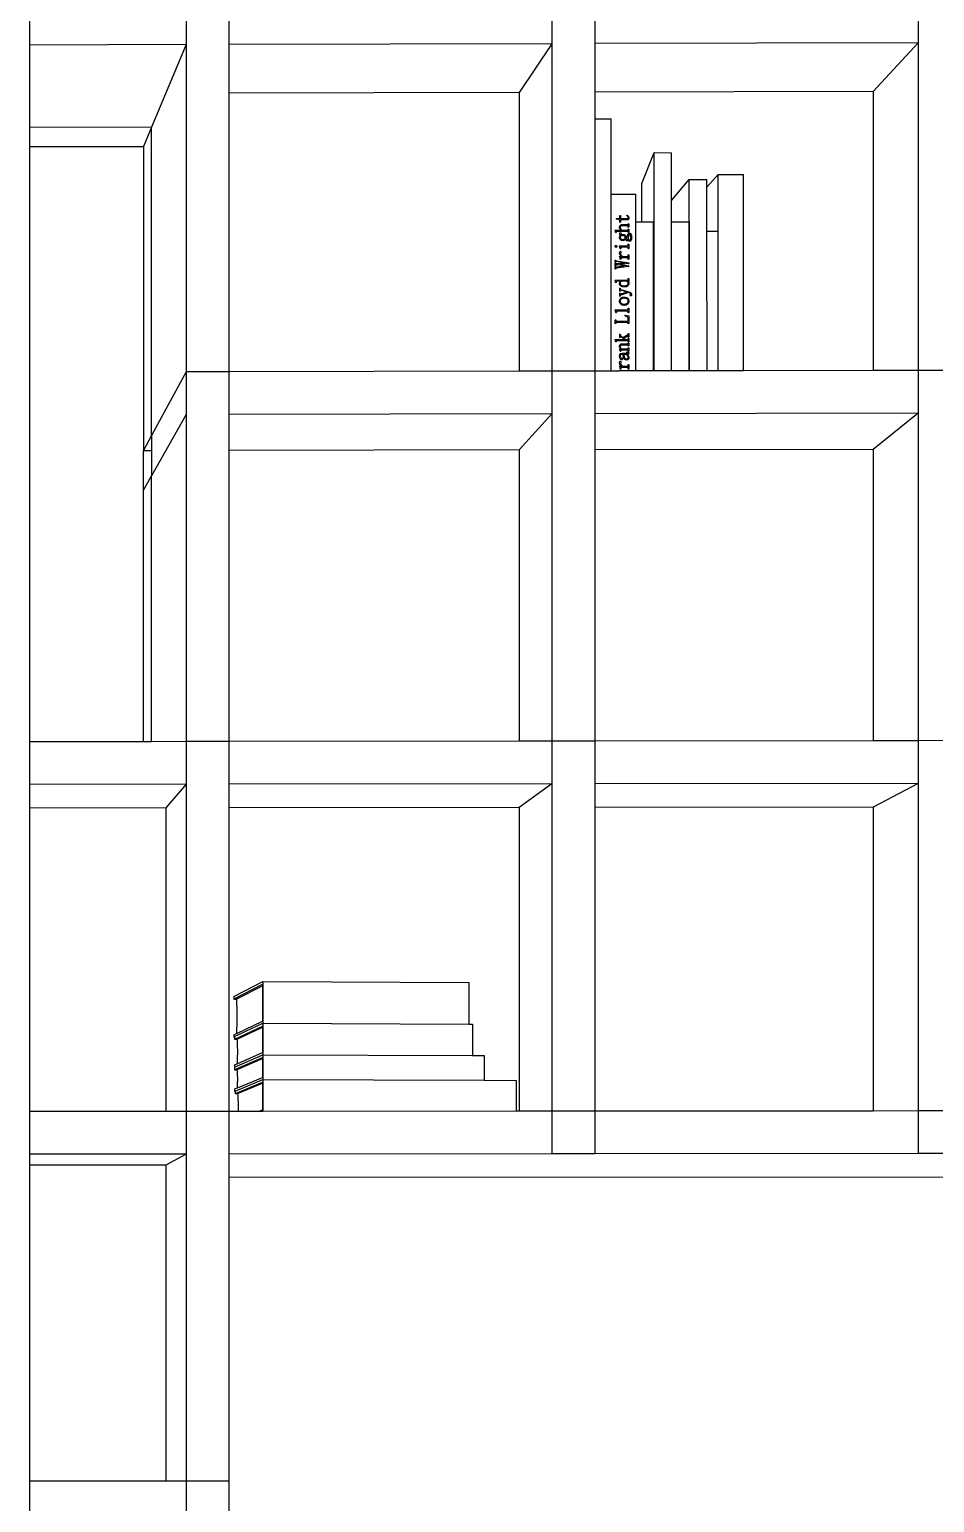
# Model space of a CAD drawing. Extents: x -7815 to 13236, y -6690 to 6575.
# Drawn here: x 1183 to 3314, y -38 to 3431 of the extents above; entities that cross this region are included whole.
import ezdxf

# ---------------------------------------------------------------- set-up
doc = ezdxf.new("R2010")
doc.units = 0
doc.layers.get('0').update_dxf_attribs({"linetype": 'CONTINUOUS'})

msp = doc.modelspace()

# ---------------------------------------------------------------- linework, layer by layer
for p, q in [((1183.1, 3494.4), (1183.1, 3394.1)), ((1552, 3495.3), (1552, 3395)), ((1652.4, 3495.6), (1652.4, 3395.3)), ((2413.3, 3497.6), (2413.3, 3397.2)), ((2513.9, 3497.8), (2513.9, 3397.4)), ((3275.8, 3499.8), (3275.8, 3399.3)), ((1552, 3395), (1183.1, 3394.1)), ((1183.1, 3394.1), (1183.1, 3200)), ((1552, 3395), (1470.6, 3200.7)), ((1552, 3395), (1552, 2624.5)), ((2413.3, 3397.2), (1652.4, 3395.3)), ((1652.4, 3395.3), (1652.4, 3280.9)), ((2413.3, 3397.2), (2336.3, 3282.5)), ((2413.3, 3397.2), (2413.3, 2626.2)), ((3275.8, 3399.3), (2513.9, 3397.4)), ((2513.9, 3397.4), (2513.9, 3283)), ((3275.8, 3399.3), (3169.6, 3284.5)), ((3275.8, 3399.3), (3275.8, 2627.8)), ((2336.3, 3282.5), (1652.4, 3280.9)), ((1652.4, 3280.9), (1652.4, 2624.7)), ((2336.3, 3282.5), (2336.3, 2626)), ((3169.6, 3284.5), (2513.9, 3283)), ((2513.9, 3283), (2513.9, 3220.6)), ((3169.6, 3284.5), (3169.6, 2627.6)), ((1470.6, 3200.7), (1183.1, 3200)), ((1183.1, 3200), (1183.1, 3154.9)), ((1470.6, 3200.7), (1451.7, 3155.5)), ((1470.6, 2474.3), (1470.6, 3200.7)), ((2513.9, 3220.6), (2552.3, 3220.1)), ((2513.9, 3220.6), (2513.9, 2626.3)), ((2552.3, 3042.8), (2552.3, 3220.1)), ((1183.1, 3154.9), (1451.7, 3155.5)), ((1183.1, 3154.9), (1183.1, 1753.1)), ((1451.7, 3155.5), (1451.7, 2439.4)), ((2624.6, 3068.2), (2653.6, 3141.2)), ((2653.6, 2626.6), (2653.6, 3141.2)), ((2653.6, 3141.2), (2694.5, 3140.6)), ((2694.5, 3027.7), (2694.5, 3140.6)), ((2778.3, 3059.1), (2804.3, 3089.2)), ((2804.3, 3089.2), (2864.2, 3089.3)), ((2804.4, 2626.9), (2804.3, 3089.2)), ((2864.3, 2627), (2864.2, 3089.3)), ((2624.6, 2977.4), (2624.6, 3068.2)), ((2694.5, 3027.7), (2736.3, 3077.1)), ((2736.3, 3077.1), (2778.3, 3077.2)), ((2736.4, 2626.8), (2736.3, 3077.1)), ((2778.3, 3059.1), (2778.3, 3077.2)), ((2778.3, 2955.9), (2778.3, 3059.1)), ((2552.3, 3042.8), (2610.4, 3042.9)), ((2552.3, 2626.4), (2552.3, 3042.8)), ((2610.4, 2977.4), (2610.4, 3042.9)), ((2694.5, 2977.6), (2694.5, 3027.7)), ((2564.8, 2984.8), (2565.3, 2985.4)), ((2564.8, 2983.3), (2565.3, 2983.8)), ((2565.3, 2983.8), (2565.3, 2985.4)), ((2565.3, 2985.4), (2573.4, 2985.4)), ((2569.1, 2983.5), (2565.3, 2983.8)), ((2570.5, 2983.1), (2569.1, 2983.5)), ((2573, 2992.2), (2573.4, 2992.8)), ((2573.4, 2985.4), (2573.4, 2992.8)), ((2573.4, 2992.8), (2574.7, 2992.8)), ((2574.7, 2992.8), (2574.7, 2985.4)), ((2574.7, 2985.4), (2589.6, 2985.4)), ((2589.4, 2992.1), (2589.9, 2992.7)), ((2589.6, 2985.4), (2590.9, 2985.6)), ((2589.9, 2992.7), (2590.4, 2993.5)), ((2589.9, 2993), (2590.4, 2993.5)), ((2591.1, 2991.4), (2589.9, 2992.7)), ((2590.4, 2993.5), (2592.4, 2991.9)), ((2590.9, 2985.6), (2591.8, 2986)), ((2591.9, 2990.2), (2591.1, 2991.4)), ((2591.8, 2986), (2592.4, 2986.7)), ((2593.1, 2983.5), (2591.8, 2982.7)), ((2592.4, 2988.9), (2591.9, 2990.2)), ((2592.4, 2991.9), (2593.6, 2990.1)), ((2592.6, 2987.6), (2592.4, 2988.9)), ((2592.4, 2986.7), (2592.6, 2987.6)), ((2592.9, 2983), (2593.3, 2983.6)), ((2593.3, 2983.6), (2593.1, 2983.5)), ((2594.2, 2985), (2593.3, 2983.6)), ((2593.6, 2990.1), (2594.2, 2988.6)), ((2594.2, 2988.6), (2594.4, 2986.8)), ((2594.4, 2986.8), (2594.2, 2985)), ((2561.5, 2957.7), (2561.9, 2958.2)), ((2561.9, 2958.2), (2575, 2958.3)), ((2562.8, 2955.8), (2561.9, 2958.2)), ((2562.6, 2952.5), (2563.1, 2953)), ((2563.1, 2953), (2562.8, 2955.8)), ((2564.5, 2953), (2563.1, 2953)), ((2564, 2952.5), (2564.5, 2953)), ((2564.6, 2954.6), (2564.5, 2954.2)), ((2564.5, 2954.2), (2564.5, 2953)), ((2564.7, 2955), (2564.6, 2954.6)), ((2565.4, 2955.3), (2564.7, 2955)), ((2591.6, 2955.3), (2565.4, 2955.3)), ((2571.5, 2982.5), (2570.5, 2983.1)), ((2572.3, 2981.6), (2571.5, 2982.5)), ((2572.9, 2980.4), (2572.3, 2981.6)), ((2572.3, 2965), (2572.7, 2967.4)), ((2572.6, 2963.2), (2572.3, 2965)), ((2572.3, 2949.3), (2572.8, 2951.1)), ((2572.3, 2950.6), (2572.8, 2951.1)), ((2572.8, 2947.6), (2572.3, 2949.3)), ((2573.2, 2961.5), (2572.6, 2963.2)), ((2572.7, 2967.4), (2573.7, 2969.4)), ((2572.8, 2951.1), (2573.4, 2951.8)), ((2573.3, 2978.8), (2572.9, 2980.4)), ((2573, 2976.3), (2573.4, 2976.8)), ((2574.4, 2959.8), (2573.2, 2961.5)), ((2573.4, 2976.8), (2573.3, 2978.8)), ((2573.3, 2968.9), (2573.7, 2969.4)), ((2574.7, 2976.8), (2573.4, 2976.8)), ((2573.4, 2951.8), (2574.2, 2952)), ((2573.7, 2969.4), (2574.5, 2970.1)), ((2574.2, 2965.9), (2574, 2964.3)), ((2574, 2964.3), (2574.3, 2962.6)), ((2574.6, 2966.6), (2574.2, 2965.9)), ((2574.2, 2952), (2574.9, 2951.9)), ((2574.3, 2976.3), (2574.7, 2976.8)), ((2574.3, 2962.6), (2575.2, 2960.9)), ((2575.9, 2958.3), (2574.4, 2959.8)), ((2574.5, 2970.1), (2575.4, 2970.6)), ((2574.8, 2967), (2574.6, 2966.6)), ((2575.2, 2949.1), (2574.6, 2948.4)), ((2589.6, 2982.4), (2574.7, 2982.3)), ((2574.7, 2982.3), (2574.7, 2981.8)), ((2574.7, 2981.8), (2574.7, 2976.8)), ((2576, 2967.8), (2574.8, 2967)), ((2574.8, 2948.6), (2575.2, 2949.1)), ((2574.9, 2951.9), (2575.5, 2951.5)), ((2575, 2958.3), (2575.9, 2958.3)), ((2575.2, 2960.9), (2576.5, 2959.5)), ((2576, 2950.4), (2575.2, 2949.1)), ((2575.4, 2970.6), (2577.7, 2971.1)), ((2575.5, 2951.5), (2575.9, 2951)), ((2575.9, 2951), (2576, 2950.4)), ((2577.7, 2968), (2576, 2967.8)), ((2576.5, 2959.5), (2578.3, 2958.3)), ((2577.7, 2971.1), (2591.6, 2971.1)), ((2591.6, 2968.1), (2577.7, 2968)), ((2578.3, 2958.3), (2591.6, 2958.3)), ((2591.8, 2982.7), (2589.6, 2982.4)), ((2591.6, 2971.1), (2592.1, 2971.2)), ((2592.1, 2967.9), (2591.6, 2968.1)), ((2591.6, 2958.3), (2592.1, 2958.5)), ((2592.1, 2955.2), (2591.6, 2955.3)), ((2591.7, 2967.4), (2592.1, 2967.9)), ((2591.7, 2954.7), (2592.1, 2955.2)), ((2591.8, 2947.8), (2592.8, 2949.4)), ((2592, 2954.3), (2592.5, 2954.8)), ((2592.1, 2971.2), (2592.5, 2971.6)), ((2592.5, 2967.4), (2592.1, 2967.9)), ((2592.1, 2958.5), (2592.5, 2958.9)), ((2592.1, 2958.5), (2592.5, 2958.9)), ((2592.1, 2958.5), (2592.1, 2958.5)), ((2592.5, 2954.8), (2592.1, 2955.2)), ((2592.3, 2972.6), (2592.8, 2973.1)), ((2592.3, 2965), (2592.8, 2965.5)), ((2592.3, 2960.2), (2592.8, 2960.7)), ((2592.3, 2952.6), (2592.8, 2953.1)), ((2592.3, 2948.9), (2592.8, 2949.4)), ((2592.5, 2971.6), (2592.8, 2973.1)), ((2592.8, 2965.5), (2592.5, 2967.4)), ((2592.5, 2958.9), (2592.8, 2960.7)), ((2592.8, 2953.1), (2592.5, 2954.8)), ((2592.8, 2973.1), (2594.1, 2973.1)), ((2594.1, 2965.6), (2592.8, 2965.5)), ((2592.8, 2960.7), (2594.1, 2960.7)), ((2594.1, 2953.1), (2592.8, 2953.1)), ((2592.8, 2949.4), (2594.2, 2950.5)), ((2593.7, 2965), (2594.1, 2965.6)), ((2593.7, 2952.6), (2594.1, 2953.1)), ((2594.1, 2973.1), (2594.1, 2965.6)), ((2594.1, 2960.7), (2594.1, 2953.1)), ((2594.2, 2950.5), (2596, 2950.9)), ((2596, 2950.9), (2597, 2950.8)), ((2597, 2950.8), (2598, 2950.5)), ((2598, 2950.5), (2598.7, 2949.9)), ((2598.7, 2949.9), (2599.3, 2949.1)), ((2599.3, 2949.1), (2599.9, 2947.6)), ((2610.4, 2977.4), (2610.5, 2977.4)), ((2610.6, 2626.5), (2610.4, 2977.4)), ((2610.6, 2626.5), (2610.5, 2977.4)), ((2610.5, 2977.4), (2624.6, 2977.4)), ((2624.6, 2977.4), (2652.4, 2977.5)), ((2652.5, 2626.6), (2652.4, 2977.5)), ((2694.5, 2977.6), (2736.3, 2977.7)), ((2694.5, 2626.7), (2694.5, 2977.6)), ((2736.3, 2977.7), (2736.4, 2626.8)), ((2778.3, 2955.9), (2804.3, 2956)), ((2778.4, 2626.9), (2778.3, 2955.9)), ((2804.4, 2626.9), (2804.3, 2956)), ((2561.9, 2919.9), (2562, 2920.8)), ((2562, 2919), (2561.9, 2919.9)), ((2562, 2920.8), (2562.4, 2921.5)), ((2562, 2921), (2562.4, 2921.5)), ((2562.5, 2918.3), (2562, 2919)), ((2562.4, 2921.5), (2563.1, 2921.9)), ((2563.2, 2917.8), (2562.5, 2918.3)), ((2563.1, 2921.9), (2564.1, 2922)), ((2564.1, 2917.7), (2563.2, 2917.8)), ((2564.1, 2922), (2564.9, 2921.9)), ((2564.9, 2917.8), (2564.1, 2917.7)), ((2564.9, 2921.9), (2565.6, 2921.4)), ((2565.6, 2918.3), (2564.9, 2917.8)), ((2565.2, 2917.8), (2565.6, 2918.3)), ((2565.6, 2921.4), (2566.1, 2920.7)), ((2566.1, 2919), (2565.6, 2918.3)), ((2566.1, 2920.7), (2566.3, 2919.9)), ((2566.3, 2919.9), (2566.1, 2919)), ((2571.9, 2920.9), (2572.3, 2921.4)), ((2572.3, 2940.9), (2572.5, 2942.3)), ((2572.5, 2939.3), (2572.3, 2940.9)), ((2572.3, 2921.4), (2590.2, 2921.4)), ((2573.3, 2918), (2572.3, 2921.4)), ((2572.5, 2942.3), (2572.8, 2943.6)), ((2572.9, 2937.8), (2572.5, 2939.3)), ((2574.3, 2945.9), (2572.8, 2947.6)), ((2572.8, 2943.6), (2573.5, 2944.8)), ((2573.6, 2936.5), (2572.9, 2937.8)), ((2573.7, 2915), (2573.3, 2918)), ((2573.3, 2914.5), (2573.7, 2915)), ((2573.5, 2944.8), (2574.3, 2945.9)), ((2574.5, 2935.4), (2573.6, 2936.5)), ((2575.1, 2915), (2573.7, 2915)), ((2573.9, 2945.4), (2574.3, 2945.9)), ((2574.2, 2942.8), (2573.9, 2940.9)), ((2573.9, 2940.9), (2574, 2939.8)), ((2574, 2939.8), (2574.4, 2938.8)), ((2575.4, 2944.2), (2574.2, 2942.8)), ((2574.6, 2948.4), (2574.4, 2947.8)), ((2574.4, 2947.8), (2575.1, 2946.7)), ((2574.4, 2938.8), (2575, 2938)), ((2575.6, 2934.5), (2574.5, 2935.4)), ((2574.7, 2914.5), (2575.1, 2915)), ((2575, 2938), (2575.9, 2937.4)), ((2575.1, 2946.7), (2577.4, 2947.9)), ((2575.2, 2917.2), (2575.1, 2915)), ((2575.9, 2918.1), (2575.2, 2917.2)), ((2577.4, 2945), (2575.4, 2944.2)), ((2576.9, 2933.9), (2575.6, 2934.5)), ((2575.9, 2937.4), (2577.8, 2936.6)), ((2576.9, 2918.4), (2575.9, 2918.1)), ((2578.3, 2933.5), (2576.9, 2933.9)), ((2590.2, 2918.4), (2576.9, 2918.4)), ((2577.4, 2947.9), (2580.1, 2948.3)), ((2580.1, 2945.3), (2577.4, 2945)), ((2577.8, 2936.6), (2580.1, 2936.4)), ((2579.9, 2933.4), (2578.3, 2933.5)), ((2582.7, 2933.8), (2579.9, 2933.4)), ((2580.1, 2948.3), (2581.7, 2948.2)), ((2582.6, 2945), (2580.1, 2945.3)), ((2580.1, 2936.4), (2582.4, 2936.8)), ((2581.7, 2948.2), (2583.1, 2947.8)), ((2582.4, 2936.8), (2584.5, 2937.8)), ((2584.4, 2944.2), (2582.6, 2945)), ((2583.8, 2934.4), (2582.7, 2933.8)), ((2583.1, 2947.8), (2584.3, 2947.2)), ((2584.8, 2935.2), (2583.8, 2934.4)), ((2584.3, 2947.2), (2585.3, 2946.3)), ((2585.5, 2942.9), (2584.4, 2944.2)), ((2584.4, 2934.7), (2584.8, 2935.2)), ((2584.5, 2937.8), (2585.5, 2939.1)), ((2584.5, 2937.8), (2584.5, 2937.8)), ((2586.3, 2937.2), (2584.8, 2935.2)), ((2585.3, 2946.3), (2586.1, 2945.2)), ((2585.9, 2941), (2585.5, 2942.9)), ((2585.5, 2939.1), (2585.9, 2941)), ((2586.1, 2945.2), (2586.7, 2944)), ((2587, 2935.1), (2586.3, 2937.2)), ((2586.7, 2944), (2587.2, 2941)), ((2587.2, 2941), (2586.9, 2938.7)), ((2586.9, 2938.7), (2587.8, 2936.8)), ((2587.8, 2933.8), (2587, 2935.1)), ((2587.8, 2936.8), (2588.5, 2936.2)), ((2588.5, 2933.4), (2587.8, 2933.8)), ((2588.5, 2936.2), (2588.9, 2936.5)), ((2589.4, 2933.2), (2588.5, 2933.4)), ((2588.9, 2936.5), (2589.2, 2937.4)), ((2589.2, 2937.4), (2591.1, 2945.3)), ((2590.2, 2933.4), (2589.4, 2933.2)), ((2590.4, 2933.7), (2590.2, 2933.4)), ((2590.2, 2921.4), (2591.6, 2921.7)), ((2591.5, 2918.1), (2590.2, 2918.4)), ((2590.4, 2933.6), (2590.8, 2934.1)), ((2590.8, 2934.1), (2590.4, 2933.7)), ((2591.9, 2936.9), (2590.8, 2934.1)), ((2591.1, 2945.3), (2591.8, 2947.8)), ((2591.1, 2917.6), (2591.5, 2918.1)), ((2592.4, 2917.3), (2591.5, 2918.1)), ((2591.6, 2921.7), (2592.4, 2922.6)), ((2592.4, 2934.9), (2591.9, 2936.9)), ((2592, 2916.8), (2592.4, 2917.3)), ((2592.3, 2924.8), (2592.8, 2925.3)), ((2592.3, 2914.2), (2592.8, 2914.7)), ((2593.4, 2944), (2592.4, 2939.2)), ((2592.4, 2939.2), (2593.5, 2936.3)), ((2593, 2933.8), (2592.4, 2934.9)), ((2592.4, 2922.6), (2592.8, 2925.3)), ((2592.8, 2914.7), (2592.4, 2917.3)), ((2592.8, 2925.3), (2594.1, 2925.3)), ((2594.1, 2914.7), (2592.8, 2914.7)), ((2594.4, 2932.3), (2593, 2933.8)), ((2594.3, 2946.7), (2593.4, 2944)), ((2593.5, 2936.3), (2594.6, 2935.2)), ((2593.7, 2914.2), (2594.1, 2914.7)), ((2594.1, 2925.3), (2594.1, 2914.7)), ((2595.2, 2947.6), (2594.3, 2946.7)), ((2596.1, 2931.9), (2594.4, 2932.3)), ((2594.6, 2935.2), (2596.1, 2934.9)), ((2594.8, 2947.1), (2595.2, 2947.6)), ((2596.3, 2947.9), (2595.2, 2947.6)), ((2595.9, 2947.4), (2596.3, 2947.9)), ((2596.1, 2934.9), (2597.5, 2935.3)), ((2597.2, 2932), (2596.1, 2931.9)), ((2597.5, 2947.5), (2596.3, 2947.9)), ((2597.1, 2947), (2597.5, 2947.5)), ((2598.1, 2932.5), (2597.2, 2932)), ((2598.4, 2946.2), (2597.5, 2947.5)), ((2597.5, 2935.3), (2598.4, 2936.5)), ((2598.9, 2933.2), (2598.1, 2932.5)), ((2599, 2944.2), (2598.4, 2946.2)), ((2598.4, 2936.5), (2599, 2938.5)), ((2598.5, 2932.7), (2598.9, 2933.2)), ((2599.5, 2934.2), (2598.9, 2933.2)), ((2599.2, 2941.3), (2599, 2944.2)), ((2599, 2938.5), (2599.2, 2941.3)), ((2600.4, 2937), (2599.5, 2934.2)), ((2599.9, 2947.6), (2600.3, 2945.8)), ((2600.3, 2945.8), (2600.7, 2941)), ((2600.7, 2941), (2600.4, 2937)), ((2561.8, 2886.9), (2562.2, 2887.4)), ((2561.8, 2882.2), (2562.2, 2882.6)), ((2561.8, 2880.2), (2562.2, 2880.6)), ((2562.2, 2882.6), (2562.2, 2887.4)), ((2562.2, 2887.4), (2563.6, 2887.4)), ((2563.6, 2882.6), (2562.2, 2882.6)), ((2562.2, 2874.7), (2562.2, 2880.6)), ((2562.2, 2880.6), (2563.6, 2880.6)), ((2563.2, 2882.2), (2563.6, 2882.6)), ((2563.6, 2887.4), (2563.9, 2886.2)), ((2563.8, 2883.8), (2563.6, 2882.6)), ((2563.6, 2880.6), (2563.8, 2879.5)), ((2564.6, 2884.2), (2563.8, 2883.8)), ((2563.8, 2879.5), (2564.5, 2879.1)), ((2563.9, 2886.2), (2564.7, 2885.7)), ((2564.2, 2883.7), (2564.6, 2884.2)), ((2583.8, 2881.5), (2564.6, 2884.2)), ((2564.7, 2885.7), (2594.1, 2881.2)), ((2565.4, 2879.3), (2581.8, 2881.3)), ((2571.9, 2895.8), (2572.3, 2896.3)), ((2572.3, 2904), (2572.5, 2905.9)), ((2572.8, 2901.4), (2572.3, 2904)), ((2572.3, 2896.3), (2577.7, 2896.3)), ((2573.6, 2893.1), (2572.3, 2896.3)), ((2572.5, 2905.9), (2572.8, 2907.2)), ((2572.8, 2907.2), (2573.5, 2908)), ((2574.2, 2899), (2572.8, 2901.4)), ((2594.1, 2879.9), (2572.9, 2877.3)), ((2573.1, 2907.5), (2573.5, 2908)), ((2573.5, 2908), (2574.4, 2908.3)), ((2574, 2889.6), (2573.6, 2893.1)), ((2573.6, 2889.1), (2574, 2889.6)), ((2575.4, 2889.6), (2574, 2889.6)), ((2575.7, 2897.6), (2574.2, 2899)), ((2574.4, 2908.3), (2575.2, 2908.1)), ((2575, 2903.2), (2574.9, 2902)), ((2574.9, 2902), (2575, 2901)), ((2575.5, 2904.5), (2575, 2903.2)), ((2575, 2901), (2575.5, 2900.1)), ((2575, 2889.1), (2575.4, 2889.6)), ((2575.2, 2908.1), (2575.7, 2907.8)), ((2575.5, 2892.1), (2575.4, 2891.3)), ((2575.4, 2891.3), (2575.4, 2889.6)), ((2576, 2906.2), (2575.5, 2904.5)), ((2575.5, 2900.1), (2577.3, 2898.2)), ((2575.9, 2892.8), (2575.5, 2892.1)), ((2575.7, 2907.8), (2576, 2906.2)), ((2577.7, 2896.3), (2575.7, 2897.6)), ((2576.5, 2893.2), (2575.9, 2892.8)), ((2577.4, 2893.3), (2576.5, 2893.2)), ((2577.3, 2898.2), (2578.9, 2897.1)), ((2591.3, 2893.3), (2577.4, 2893.3)), ((2578.9, 2897.1), (2580.9, 2896.3)), ((2580.9, 2896.3), (2591.3, 2896.3)), ((2581.8, 2881.3), (2583.8, 2881.5)), ((2591.3, 2896.3), (2591.9, 2896.4)), ((2591.9, 2893.2), (2591.3, 2893.3)), ((2591.9, 2896.4), (2592.4, 2896.8)), ((2592.4, 2892.8), (2591.9, 2893.2)), ((2592, 2892.3), (2592.4, 2892.8)), ((2592.3, 2899.7), (2592.8, 2900.2)), ((2592.4, 2896.8), (2592.8, 2898)), ((2592.8, 2891.3), (2592.4, 2892.8)), ((2592.4, 2889.1), (2592.8, 2889.6)), ((2592.8, 2898), (2592.8, 2900.2)), ((2592.8, 2900.2), (2594.1, 2900.2)), ((2592.8, 2889.6), (2592.8, 2891.3)), ((2594.1, 2889.6), (2592.8, 2889.6)), ((2593.7, 2889.1), (2594.1, 2889.6)), ((2593.7, 2879.4), (2594.1, 2879.9)), ((2594.1, 2900.2), (2594.1, 2889.6)), ((2594.1, 2881.2), (2594.1, 2879.9)), ((2561.8, 2874.3), (2562.2, 2874.7)), ((2561.8, 2872.3), (2562.2, 2872.7)), ((2561.8, 2866.4), (2562.2, 2866.8)), ((2563.6, 2874.7), (2562.2, 2874.7)), ((2562.2, 2872.7), (2563.6, 2872.7)), ((2562.2, 2866.8), (2562.2, 2872.7)), ((2563.6, 2866.8), (2562.2, 2866.8)), ((2563.2, 2874.3), (2563.6, 2874.7)), ((2563.2, 2866.4), (2563.6, 2866.8)), ((2563.8, 2875.8), (2563.6, 2874.7)), ((2563.6, 2872.7), (2563.7, 2871.7)), ((2563.8, 2867.8), (2563.6, 2866.8)), ((2563.7, 2871.7), (2564.3, 2871.4)), ((2564.5, 2876.2), (2563.8, 2875.8)), ((2564.5, 2868.3), (2563.8, 2867.8)), ((2564.3, 2871.4), (2564.9, 2871.4)), ((2564.5, 2879.1), (2565.4, 2879.3)), ((2569, 2876.8), (2564.5, 2876.2)), ((2594.1, 2872.8), (2564.5, 2868.3)), ((2564.9, 2871.4), (2582.2, 2874)), ((2583.8, 2874.3), (2569, 2876.8)), ((2572.9, 2877.3), (2574.4, 2877.1)), ((2574.4, 2877.1), (2594.1, 2874.1)), ((2582.2, 2874), (2583.8, 2874.3)), ((2593.7, 2872.3), (2594.1, 2872.8)), ((2594.1, 2874.1), (2594.1, 2872.8)), ((2561.5, 2840.3), (2561.9, 2840.7)), ((2561.9, 2840.7), (2590.1, 2840.8)), ((2562.9, 2837.5), (2561.9, 2840.7)), ((2563.2, 2834.5), (2562.9, 2837.5)), ((2562.9, 2834.1), (2563.2, 2834.5)), ((2564.6, 2834.5), (2563.2, 2834.5)), ((2564.2, 2834.1), (2564.6, 2834.5)), ((2564.7, 2836.8), (2564.6, 2836.2)), ((2564.6, 2836.2), (2564.6, 2834.5)), ((2565, 2837.3), (2564.7, 2836.8)), ((2566.3, 2837.7), (2565, 2837.3)), ((2574.7, 2837.7), (2566.3, 2837.7)), ((2572.3, 2832.3), (2572.5, 2833.9)), ((2572.5, 2830.8), (2572.3, 2832.3)), ((2572.3, 2821.1), (2572.7, 2821.5)), ((2572.3, 2813.9), (2572.7, 2814.3)), ((2572.3, 2809.7), (2572.7, 2810.1)), ((2572.5, 2833.9), (2572.9, 2835.4)), ((2573.1, 2829.4), (2572.5, 2830.8)), ((2572.7, 2814.3), (2572.7, 2821.5)), ((2572.7, 2821.5), (2574, 2821.5)), ((2574, 2814.3), (2572.7, 2814.3)), ((2572.7, 2810.1), (2574, 2810.1)), ((2572.7, 2802.5), (2572.7, 2810.1)), ((2572.9, 2835.4), (2573.7, 2836.6)), ((2574, 2828), (2573.1, 2829.4)), ((2573.3, 2836.2), (2573.7, 2836.6)), ((2573.7, 2836.6), (2574.7, 2837.7)), ((2573.7, 2813.9), (2574, 2814.3)), ((2574.2, 2834.3), (2574, 2832.8)), ((2574, 2832.8), (2574.2, 2831.5)), ((2575.3, 2826.7), (2574, 2828)), ((2574, 2821.5), (2574, 2820.9)), ((2574, 2820.9), (2574.4, 2819.5)), ((2574.2, 2816.7), (2574, 2815.6)), ((2574, 2815.6), (2574, 2814.3)), ((2574, 2810.1), (2574, 2809.4)), ((2574.8, 2835.6), (2574.2, 2834.3)), ((2574.2, 2831.5), (2574.6, 2830.4)), ((2574.9, 2817), (2574.2, 2816.7)), ((2574.4, 2819.5), (2575.7, 2818.3)), ((2574.5, 2816.6), (2574.9, 2817)), ((2574.6, 2830.4), (2575.4, 2829.4)), ((2575.4, 2836.3), (2574.8, 2835.6)), ((2576.6, 2816.7), (2574.9, 2817)), ((2575.1, 2808.1), (2588.7, 2812.3)), ((2576.9, 2825.6), (2575.3, 2826.7)), ((2575.8, 2836.8), (2575.4, 2836.3)), ((2575.4, 2829.4), (2576.4, 2828.7)), ((2594.1, 2811.1), (2575.5, 2804.9)), ((2575.7, 2818.3), (2596.3, 2812)), ((2577.1, 2837.7), (2575.8, 2836.8)), ((2576.4, 2828.7), (2577.7, 2828.1)), ((2589.5, 2812.5), (2576.6, 2816.7)), ((2576.7, 2837.3), (2577.1, 2837.7)), ((2578.8, 2824.9), (2576.9, 2825.6)), ((2589.9, 2837.7), (2577.1, 2837.7)), ((2577.7, 2828.1), (2579.3, 2827.6)), ((2581, 2824.4), (2578.8, 2824.9)), ((2579.3, 2827.6), (2583.5, 2827.3)), ((2583.5, 2824.3), (2581, 2824.4)), ((2583.5, 2827.3), (2586.8, 2827.6)), ((2586.1, 2824.4), (2583.5, 2824.3)), ((2588.4, 2824.9), (2586.1, 2824.4)), ((2586.8, 2827.6), (2589.5, 2828.4)), ((2590.3, 2825.8), (2588.4, 2824.9)), ((2588.7, 2812.3), (2589.5, 2812.5)), ((2589.5, 2837.3), (2589.9, 2837.7)), ((2589.5, 2828.4), (2590.9, 2829.3)), ((2591.4, 2836.6), (2589.9, 2837.7)), ((2590.1, 2840.8), (2592.1, 2841.2)), ((2591.9, 2827), (2590.3, 2825.8)), ((2590.9, 2829.3), (2591.9, 2830.3)), ((2592.4, 2834.9), (2591.4, 2836.6)), ((2591.9, 2830.3), (2592.5, 2831.6)), ((2592.7, 2827.8), (2591.9, 2827)), ((2592.1, 2841.2), (2592.6, 2841.6)), ((2594.1, 2837.7), (2592.3, 2837.7)), ((2592.3, 2837.7), (2593.1, 2836.9)), ((2592.4, 2843.5), (2592.8, 2844)), ((2592.8, 2833), (2592.4, 2834.9)), ((2592.5, 2831.6), (2592.8, 2833)), ((2592.6, 2841.6), (2592.8, 2842.3)), ((2592.6, 2827.6), (2593, 2828.1)), ((2593, 2828.1), (2592.7, 2827.8)), ((2592.8, 2842.3), (2592.8, 2844)), ((2592.8, 2844), (2594.1, 2844)), ((2593.8, 2829.3), (2593, 2828.1)), ((2593.1, 2836.9), (2594.1, 2834.9)), ((2593.7, 2837.3), (2594.1, 2837.7)), ((2594.3, 2830.8), (2593.8, 2829.3)), ((2593.8, 2810.7), (2594.1, 2811.1)), ((2594.1, 2844), (2594.1, 2837.7)), ((2594.1, 2834.9), (2594.4, 2832.4)), ((2596.5, 2810.3), (2594.1, 2811.1)), ((2594.4, 2832.4), (2594.3, 2830.8)), ((2596.3, 2812), (2598.1, 2811.2)), ((2598, 2809.3), (2596.5, 2810.3)), ((2598.1, 2811.2), (2599.4, 2810)), ((2599.4, 2810), (2600.4, 2808.5)), ((2572.3, 2802.1), (2572.7, 2802.5)), ((2572.3, 2790.9), (2572.5, 2793)), ((2572.5, 2788.8), (2572.3, 2790.9)), ((2572.5, 2793), (2573.2, 2794.9)), ((2573.1, 2787), (2572.5, 2788.8)), ((2574, 2802.5), (2572.7, 2802.5)), ((2574, 2785.3), (2573.1, 2787)), ((2573.2, 2794.9), (2574.2, 2796.6)), ((2573.7, 2802.1), (2574, 2802.5)), ((2573.9, 2796.2), (2574.2, 2796.6)), ((2574, 2792.4), (2573.9, 2790.9)), ((2573.9, 2790.9), (2574.1, 2789.2)), ((2574, 2809.4), (2574.3, 2808.4)), ((2574.4, 2804.3), (2574, 2803.2)), ((2574, 2803.2), (2574, 2802.5)), ((2574.5, 2793.7), (2574, 2792.4)), ((2575.3, 2783.9), (2574, 2785.3)), ((2574.1, 2789.2), (2574.6, 2787.8)), ((2574.2, 2796.6), (2575.7, 2798.1)), ((2574.3, 2808.4), (2575.1, 2808.1)), ((2575.5, 2804.9), (2574.4, 2804.3)), ((2575.3, 2794.9), (2574.5, 2793.7)), ((2574.6, 2787.8), (2575.6, 2786.5)), ((2576.4, 2796.1), (2575.3, 2794.9)), ((2577, 2782.7), (2575.3, 2783.9)), ((2575.6, 2786.5), (2577, 2785.6)), ((2575.7, 2798.1), (2577.4, 2799.2)), ((2577.7, 2796.8), (2576.4, 2796.1)), ((2577, 2785.6), (2579.9, 2784.5)), ((2578.9, 2781.8), (2577, 2782.7)), ((2577.4, 2799.2), (2579.3, 2800)), ((2579.3, 2797.3), (2577.7, 2796.8)), ((2581, 2781.3), (2578.9, 2781.8)), ((2579.3, 2800), (2581.3, 2800.5)), ((2583.5, 2797.7), (2579.3, 2797.3)), ((2579.9, 2784.5), (2583.5, 2784.2)), ((2583.5, 2781.1), (2581, 2781.3)), ((2581.3, 2800.5), (2583.5, 2800.7)), ((2583.5, 2800.7), (2586, 2800.5)), ((2586, 2797.5), (2583.5, 2797.7)), ((2583.5, 2784.2), (2587, 2784.5)), ((2586.1, 2781.3), (2583.5, 2781.1)), ((2586, 2800.5), (2588.3, 2799.9)), ((2588, 2797.2), (2586, 2797.5)), ((2588.3, 2781.9), (2586.1, 2781.3)), ((2587, 2784.5), (2589.9, 2785.6)), ((2589.7, 2796.5), (2588, 2797.2)), ((2588.3, 2799.9), (2590.3, 2799)), ((2590.3, 2782.8), (2588.3, 2781.9)), ((2591, 2795.6), (2589.7, 2796.5)), ((2589.9, 2785.6), (2591.2, 2786.6)), ((2590.3, 2799), (2591.9, 2797.7)), ((2591.9, 2784), (2590.3, 2782.8)), ((2591.8, 2794.7), (2591, 2795.6)), ((2591.2, 2786.6), (2592.2, 2787.8)), ((2591.6, 2783.6), (2591.9, 2784)), ((2592.5, 2793.5), (2591.8, 2794.7)), ((2591.9, 2797.7), (2593, 2796.3)), ((2593, 2785.4), (2591.9, 2784)), ((2592.2, 2787.8), (2592.8, 2789.2)), ((2592.8, 2792.3), (2592.5, 2793.5)), ((2593, 2790.9), (2592.8, 2792.3)), ((2592.8, 2789.2), (2593, 2790.9)), ((2593, 2796.3), (2593.8, 2794.7)), ((2593.8, 2787), (2593, 2785.4)), ((2593.8, 2794.7), (2594.3, 2792.9)), ((2594.3, 2788.9), (2593.8, 2787)), ((2594.3, 2792.9), (2594.4, 2790.9)), ((2594.4, 2790.9), (2594.3, 2788.9)), ((2597, 2805.1), (2597.1, 2806)), ((2597.1, 2804.4), (2597, 2805.1)), ((2597, 2803.5), (2597.4, 2804)), ((2597.1, 2806), (2597.6, 2806.8)), ((2597.4, 2804), (2597.1, 2804.4)), ((2597.3, 2806.4), (2597.6, 2806.8)), ((2598.7, 2803.6), (2597.4, 2804)), ((2597.6, 2806.8), (2598.3, 2807.4)), ((2597.7, 2808.9), (2598, 2809.3)), ((2598.5, 2808.1), (2598, 2809.3)), ((2598.2, 2807.7), (2598.5, 2808.1)), ((2598.3, 2807.4), (2598.5, 2808.1)), ((2599.6, 2803.8), (2598.7, 2803.6)), ((2600.2, 2804.3), (2599.6, 2803.8)), ((2599.8, 2803.9), (2600.2, 2804.3)), ((2600.6, 2805.2), (2600.2, 2804.3)), ((2600.4, 2808.5), (2600.7, 2806.4)), ((2600.7, 2806.4), (2600.6, 2805.2)), ((2561.5, 2770.3), (2561.9, 2770.7)), ((2561.9, 2770.7), (2590.2, 2770.7)), ((2563.1, 2767.3), (2561.9, 2770.7)), ((2561.9, 2746.7), (2562.2, 2747.1)), ((2562.2, 2747.1), (2563.6, 2747.1)), ((2562.2, 2738), (2562.2, 2747.1)), ((2563.6, 2764.3), (2563.1, 2767.3)), ((2563.2, 2763.9), (2563.6, 2764.3)), ((2564.9, 2764.3), (2563.6, 2764.3)), ((2563.6, 2747.1), (2563.6, 2745.6)), ((2563.6, 2745.6), (2563.7, 2745)), ((2563.7, 2745), (2564, 2744.6)), ((2564, 2744.6), (2565.3, 2744.2)), ((2564.5, 2740.8), (2564, 2740.4)), ((2565.3, 2740.9), (2564.5, 2740.8)), ((2564.6, 2763.9), (2564.9, 2764.3)), ((2565.2, 2766.7), (2564.9, 2764.3)), ((2565.9, 2767.4), (2565.2, 2766.7)), ((2565.3, 2744.2), (2590.9, 2744.3)), ((2590.9, 2740.9), (2565.3, 2740.9)), ((2565.6, 2767), (2565.9, 2767.4)), ((2567.1, 2767.6), (2565.9, 2767.4)), ((2590.2, 2767.7), (2567.1, 2767.6)), ((2585, 2757.2), (2585.3, 2757.6)), ((2585, 2756.4), (2585.3, 2756.7)), ((2585.3, 2756.7), (2585.3, 2757.6)), ((2585.3, 2757.6), (2594.1, 2756.3)), ((2589, 2755.2), (2585.3, 2756.7)), ((2590.3, 2754.3), (2589, 2755.2)), ((2590.2, 2770.7), (2591.6, 2771)), ((2591.2, 2767.5), (2590.2, 2767.7)), ((2591.3, 2753.2), (2590.3, 2754.3)), ((2590.9, 2744.3), (2591.7, 2744.4)), ((2591.7, 2740.8), (2590.9, 2740.9)), ((2592, 2767.1), (2591.2, 2767.5)), ((2591.9, 2752.1), (2591.3, 2753.2)), ((2591.6, 2771), (2592.4, 2771.9)), ((2591.7, 2766.7), (2592, 2767.1)), ((2591.7, 2744.4), (2592.3, 2744.8)), ((2592.3, 2740.4), (2591.7, 2740.8)), ((2592.4, 2750.6), (2591.9, 2752.1)), ((2592.6, 2766.1), (2592, 2767.1)), ((2592.3, 2744.8), (2592.6, 2745.5)), ((2592.4, 2771.9), (2592.8, 2774.6)), ((2592.4, 2774.2), (2592.8, 2774.6)), ((2592.4, 2763.8), (2592.8, 2764.2)), ((2592.8, 2746.5), (2592.4, 2750.6)), ((2592.8, 2764.2), (2592.6, 2766.1)), ((2592.6, 2745.5), (2592.8, 2746.5)), ((2592.8, 2774.6), (2594.1, 2774.6)), ((2594.1, 2764.2), (2592.8, 2764.2)), ((2593.8, 2763.8), (2594.1, 2764.2)), ((2594.1, 2774.6), (2594.1, 2764.2)), ((2594.1, 2756.3), (2594.1, 2738.1)), ((2561.9, 2737.6), (2562.2, 2738)), ((2563.6, 2738), (2562.2, 2738)), ((2563.2, 2737.6), (2563.6, 2738)), ((2563.7, 2739.8), (2563.6, 2739)), ((2563.6, 2739), (2563.6, 2738)), ((2564, 2740.4), (2563.7, 2739.8)), ((2572.4, 2712.6), (2572.7, 2712.9)), ((2572.7, 2705), (2572.7, 2712.9)), ((2572.7, 2712.9), (2574, 2712.9)), ((2574, 2712.9), (2574.3, 2710.5)), ((2574.2, 2707.5), (2574, 2706.7)), ((2574, 2706.7), (2574, 2705)), ((2574.5, 2707.7), (2574.2, 2707.5)), ((2574.2, 2707.4), (2574.5, 2707.7)), ((2574.3, 2710.5), (2575.2, 2709.1)), ((2575.2, 2707.6), (2574.5, 2707.7)), ((2575.2, 2709.1), (2579.5, 2705.6)), ((2584, 2700.5), (2575.2, 2707.6)), ((2579.5, 2705.6), (2591.4, 2711.8)), ((2591.9, 2708.4), (2582.4, 2703.4)), ((2591.4, 2711.8), (2592.4, 2712.8)), ((2592.2, 2708.4), (2591.9, 2708.4)), ((2592.6, 2708.3), (2592.2, 2708.4)), ((2592.6, 2739.8), (2592.3, 2740.4)), ((2592.3, 2708), (2592.6, 2708.3)), ((2592.4, 2737.7), (2592.8, 2738.1)), ((2592.4, 2712.8), (2592.8, 2714.7)), ((2592.4, 2714.3), (2592.8, 2714.7)), ((2592.4, 2706.1), (2592.8, 2706.4)), ((2592.8, 2738.9), (2592.6, 2739.8)), ((2592.8, 2707.9), (2592.6, 2708.3)), ((2592.8, 2738.1), (2592.8, 2738.9)), ((2594.1, 2738.1), (2592.8, 2738.1)), ((2592.8, 2714.7), (2594.1, 2714.7)), ((2592.8, 2706.4), (2592.8, 2707.9)), ((2594.1, 2706.4), (2592.8, 2706.4)), ((2593.8, 2737.7), (2594.1, 2738.1)), ((2593.8, 2706.1), (2594.1, 2706.4)), ((2594.1, 2714.7), (2594.1, 2706.4)), ((2561.6, 2700.1), (2561.9, 2700.5)), ((2562.8, 2697.9), (2561.9, 2700.5)), ((2561.9, 2700.5), (2583.3, 2700.5)), ((2563.1, 2695.2), (2562.8, 2697.9)), ((2562.8, 2694.9), (2563.1, 2695.2)), ((2564.2, 2695.2), (2563.1, 2695.2)), ((2564.2, 2694.9), (2564.5, 2695.2)), ((2564.5, 2695.2), (2564.2, 2695.2)), ((2564.7, 2697.2), (2564.5, 2696.4)), ((2564.5, 2696.4), (2564.5, 2695.2)), ((2565.4, 2697.4), (2564.7, 2697.2)), ((2591.6, 2697.5), (2565.4, 2697.4)), ((2572, 2678.3), (2572.3, 2678.6)), ((2572.3, 2684.8), (2572.7, 2687.2)), ((2572.5, 2683), (2572.3, 2684.8)), ((2572.3, 2678.6), (2575.2, 2678.6)), ((2573.5, 2676.1), (2572.3, 2678.6)), ((2572.4, 2704.7), (2572.7, 2705)), ((2573, 2681.3), (2572.5, 2683)), ((2574, 2705), (2572.7, 2705)), ((2572.7, 2687.2), (2573.9, 2689.1)), ((2573.9, 2679.9), (2573, 2681.3)), ((2573.9, 2673.4), (2573.5, 2676.1)), ((2573.6, 2688.7), (2573.9, 2689.1)), ((2573.6, 2673), (2573.9, 2673.4)), ((2573.7, 2704.7), (2574, 2705)), ((2573.9, 2689.1), (2575.8, 2690.2)), ((2575.2, 2678.6), (2573.9, 2679.9)), ((2575.2, 2673.4), (2573.9, 2673.4)), ((2574.3, 2685.4), (2574, 2683.8)), ((2574, 2683.8), (2574.2, 2682.3)), ((2574.2, 2682.3), (2574.9, 2681)), ((2575.2, 2686.6), (2574.3, 2685.4)), ((2574.9, 2681), (2576, 2679.7)), ((2575, 2673.1), (2575.2, 2673.4)), ((2576.6, 2687.3), (2575.2, 2686.6)), ((2575.6, 2675.2), (2575.2, 2674)), ((2575.2, 2674), (2575.2, 2673.4)), ((2576.8, 2675.6), (2575.6, 2675.2)), ((2575.8, 2690.2), (2578.2, 2690.5)), ((2576, 2679.7), (2577.6, 2678.6)), ((2578.2, 2687.5), (2576.6, 2687.3)), ((2591.1, 2675.6), (2576.8, 2675.6)), ((2577.6, 2678.6), (2591.1, 2678.6)), ((2578.2, 2690.5), (2591.1, 2690.6)), ((2591.1, 2687.5), (2578.2, 2687.5)), ((2582.4, 2703.4), (2582.5, 2703.3)), ((2582.5, 2703.3), (2586, 2700.5)), ((2583.3, 2700.5), (2584, 2700.5)), ((2586, 2700.5), (2591.6, 2700.5)), ((2589.9, 2670.7), (2590.2, 2671.7)), ((2589.9, 2671.4), (2590.2, 2671.7)), ((2590.2, 2671.7), (2592, 2671)), ((2591.1, 2690.6), (2591.8, 2690.7)), ((2591.8, 2687.4), (2591.1, 2687.5)), ((2591.1, 2678.6), (2591.8, 2678.8)), ((2591.8, 2675.5), (2591.1, 2675.6)), ((2591.6, 2700.5), (2592.5, 2700.9)), ((2592.5, 2697.1), (2591.6, 2697.5)), ((2591.8, 2690.7), (2592.3, 2691.2)), ((2592.3, 2687), (2591.8, 2687.4)), ((2591.8, 2678.8), (2592.3, 2679.2)), ((2592.3, 2675), (2591.8, 2675.5)), ((2592.2, 2696.7), (2592.5, 2697.1)), ((2592.3, 2691.2), (2592.6, 2691.9)), ((2592.6, 2686.3), (2592.3, 2687)), ((2592.3, 2679.2), (2592.6, 2679.9)), ((2592.6, 2674.4), (2592.3, 2675)), ((2592.4, 2702.5), (2592.8, 2702.9)), ((2592.4, 2695), (2592.8, 2695.3)), ((2592.4, 2692.6), (2592.8, 2692.9)), ((2592.5, 2700.9), (2592.8, 2702.2)), ((2592.8, 2695.8), (2592.5, 2697.1)), ((2592.5, 2685), (2592.8, 2685.4)), ((2592.5, 2680.7), (2592.8, 2681)), ((2592.5, 2673.1), (2592.8, 2673.4)), ((2592.6, 2691.9), (2592.8, 2692.9)), ((2592.8, 2685.4), (2592.6, 2686.3)), ((2592.6, 2679.9), (2592.8, 2681)), ((2592.8, 2673.4), (2592.6, 2674.4)), ((2592.8, 2702.2), (2592.8, 2702.9)), ((2592.8, 2702.9), (2594.1, 2702.9)), ((2592.8, 2695.3), (2592.8, 2695.8)), ((2594.1, 2695.3), (2592.8, 2695.3)), ((2592.8, 2692.9), (2594.1, 2692.9)), ((2594.1, 2685.4), (2592.8, 2685.4)), ((2592.8, 2681), (2594.1, 2681)), ((2594.1, 2673.4), (2592.8, 2673.4)), ((2593.8, 2695), (2594.1, 2695.3)), ((2593.8, 2685), (2594.1, 2685.4)), ((2593.8, 2673.1), (2594.1, 2673.4)), ((2594.1, 2702.9), (2594.1, 2695.3)), ((2594.1, 2692.9), (2594.1, 2685.4)), ((2594.1, 2681), (2594.1, 2673.4)), ((2572.1, 2637.4), (2572.3, 2637.7)), ((2572.3, 2661.2), (2572.8, 2664.4)), ((2572.8, 2657.9), (2572.3, 2661.2)), ((2572.3, 2645.4), (2572.5, 2647.3)), ((2572.8, 2642.7), (2572.3, 2645.4)), ((2572.3, 2637.7), (2577.7, 2637.7)), ((2573.6, 2634.5), (2572.3, 2637.7)), ((2572.5, 2647.3), (2572.8, 2648.6)), ((2572.8, 2664.4), (2573.3, 2665.7)), ((2573.4, 2656.4), (2572.8, 2657.9)), ((2572.8, 2648.6), (2573.5, 2649.4)), ((2574.2, 2640.4), (2572.8, 2642.7)), ((2573.2, 2649.1), (2573.5, 2649.4)), ((2573.3, 2665.7), (2573.9, 2666.5)), ((2574.2, 2655), (2573.4, 2656.4)), ((2573.5, 2649.4), (2574.4, 2649.6)), ((2573.8, 2662.8), (2573.6, 2660.9)), ((2573.6, 2660.9), (2573.8, 2659.3)), ((2573.7, 2666.3), (2574, 2666.6)), ((2574.6, 2664.2), (2573.8, 2662.8)), ((2573.8, 2659.3), (2574.4, 2657.9)), ((2573.9, 2666.5), (2574, 2666.6)), ((2574, 2666.6), (2574.8, 2667.4)), ((2575.7, 2653.5), (2574.2, 2655)), ((2575.7, 2638.9), (2574.2, 2640.4)), ((2574.4, 2657.9), (2575.3, 2657)), ((2574.4, 2649.6), (2575.2, 2649.5)), ((2575.9, 2665), (2574.6, 2664.2)), ((2574.8, 2667.4), (2575.8, 2667.9)), ((2575, 2644.6), (2574.9, 2643.4)), ((2574.9, 2643.4), (2575, 2642.4)), ((2575.5, 2645.9), (2575, 2644.6)), ((2575, 2642.4), (2575.5, 2641.4)), ((2575.2, 2649.5), (2575.7, 2649.1)), ((2575.3, 2657), (2576, 2656.7)), ((2576, 2647.6), (2575.5, 2645.9)), ((2575.5, 2641.4), (2577.3, 2639.5)), ((2577.4, 2653), (2575.7, 2653.5)), ((2575.7, 2649.1), (2576, 2647.6)), ((2577.7, 2637.7), (2575.7, 2638.9)), ((2575.8, 2667.9), (2578.4, 2668.3)), ((2577.7, 2665.3), (2575.9, 2665)), ((2576, 2656.7), (2576.5, 2657.2)), ((2576.5, 2657.2), (2577.6, 2657.5)), ((2577.3, 2639.5), (2578.9, 2638.5)), ((2578.2, 2653.1), (2577.4, 2653)), ((2577.6, 2657.5), (2578.4, 2657.4)), ((2580.9, 2665.3), (2577.7, 2665.3)), ((2578.9, 2653.5), (2578.2, 2653.1)), ((2578.4, 2668.3), (2590.6, 2668.3)), ((2578.4, 2657.4), (2579, 2656.8)), ((2578.6, 2653.2), (2578.9, 2653.5)), ((2579.4, 2654.3), (2578.9, 2653.5)), ((2578.9, 2638.5), (2580.9, 2637.7)), ((2579, 2656.8), (2579.5, 2656.1)), ((2579.6, 2655.2), (2579.4, 2654.3)), ((2579.5, 2656.1), (2579.6, 2655.2)), ((2580.6, 2665), (2580.9, 2665.3)), ((2581.3, 2661.4), (2580.9, 2665.3)), ((2580.9, 2637.7), (2591.3, 2637.7)), ((2582.2, 2658.2), (2581.3, 2661.4)), ((2583.2, 2655.5), (2582.2, 2658.2)), ((2589.6, 2665.3), (2582.3, 2665.3)), ((2582.3, 2665.3), (2583.4, 2659.7)), ((2584.7, 2653.6), (2583.2, 2655.5)), ((2583.4, 2659.7), (2584.2, 2657.9)), ((2584.2, 2657.9), (2585.1, 2656.6)), ((2586.7, 2652.4), (2584.7, 2653.6)), ((2585.1, 2656.6), (2586.8, 2655.4)), ((2589.2, 2652), (2586.7, 2652.4)), ((2586.8, 2655.4), (2588.7, 2655)), ((2588.7, 2655), (2590.4, 2655.3)), ((2591.3, 2652.4), (2589.2, 2652)), ((2589.3, 2665), (2589.6, 2665.3)), ((2589.6, 2670.4), (2589.9, 2670.7)), ((2591.8, 2662.3), (2589.6, 2665.3)), ((2591.5, 2669.9), (2589.9, 2670.7)), ((2590.4, 2655.3), (2591.7, 2656.1)), ((2590.6, 2668.3), (2591.7, 2668.5)), ((2592.5, 2665.5), (2591.2, 2665.3)), ((2591.2, 2665.3), (2592.7, 2663.3)), ((2593, 2653.5), (2591.3, 2652.4)), ((2591.3, 2637.7), (2591.9, 2637.8)), ((2592.1, 2669), (2591.5, 2669.9)), ((2591.7, 2668.5), (2592.1, 2669)), ((2591.7, 2656.1), (2592.5, 2657.4)), ((2591.8, 2668.7), (2592.1, 2669)), ((2592.5, 2660.6), (2591.8, 2662.3)), ((2591.9, 2637.8), (2592.4, 2638.1)), ((2592, 2671), (2593.3, 2670)), ((2592.4, 2638.1), (2592.8, 2639.4)), ((2593.5, 2666), (2592.5, 2665.5)), ((2592.8, 2659.1), (2592.5, 2660.6)), ((2592.5, 2657.4), (2592.8, 2659.1)), ((2592.5, 2641.3), (2592.8, 2641.6)), ((2592.7, 2663.3), (2593.8, 2661.2)), ((2592.7, 2653.2), (2593, 2653.5)), ((2592.8, 2639.4), (2592.8, 2641.6)), ((2592.8, 2641.6), (2594.1, 2641.6)), ((2594, 2655.1), (2593, 2653.5)), ((2593.2, 2665.7), (2593.5, 2666)), ((2593.3, 2670), (2594, 2668.9)), ((2594.1, 2666.7), (2593.5, 2666)), ((2593.8, 2661.2), (2594.4, 2659.2)), ((2594, 2668.9), (2594.3, 2667.7)), ((2594.6, 2657.2), (2594, 2655.1)), ((2594.3, 2667.7), (2594.1, 2666.7)), ((2594.1, 2641.6), (2594.1, 2631)), ((2594.4, 2659.2), (2594.6, 2657.2)), ((1552, 2624.5), (1470.6, 2474.3)), ((1652.4, 2624.7), (1552, 2624.5)), ((1552, 2624.5), (1552, 2524.1)), ((2336.3, 2626), (1652.4, 2624.7)), ((1652.4, 2624.7), (1652.4, 2524.3)), ((2413.3, 2626.2), (2336.3, 2626)), ((2513.9, 2626.3), (2413.3, 2626.2)), ((2413.3, 2626.2), (2413.3, 2525.8)), ((2552.3, 2626.4), (2513.9, 2626.3)), ((2513.9, 2626.3), (2513.9, 2525.9)), ((2565.2, 2626.4), (2552.3, 2626.4)), ((2565.2, 2626.4), (2570.5, 2626.9)), ((2570.5, 2626.5), (2565.2, 2626.4)), ((2570.5, 2626.9), (2570.5, 2626.5)), ((2610.6, 2626.5), (2570.5, 2626.5)), ((2574, 2630.9), (2573.6, 2634.5)), ((2573.8, 2630.6), (2574, 2630.9)), ((2575.4, 2630.9), (2574, 2630.9)), ((2575.1, 2630.6), (2575.4, 2630.9)), ((2575.5, 2633.5), (2575.4, 2632.6)), ((2575.4, 2632.6), (2575.4, 2630.9)), ((2575.9, 2634.1), (2575.5, 2633.5)), ((2576.5, 2634.5), (2575.9, 2634.1)), ((2577.4, 2634.6), (2576.5, 2634.5)), ((2591.3, 2634.7), (2577.4, 2634.6)), ((2591.9, 2634.5), (2591.3, 2634.7)), ((2592.4, 2634.2), (2591.9, 2634.5)), ((2592.1, 2633.9), (2592.4, 2634.2)), ((2592.8, 2632.7), (2592.4, 2634.2)), ((2592.5, 2630.7), (2592.8, 2631)), ((2592.8, 2631), (2592.8, 2632.7)), ((2594.1, 2631), (2592.8, 2631)), ((2593.8, 2630.7), (2594.1, 2631)), ((2652.5, 2626.6), (2610.6, 2626.5)), ((2653.6, 2626.6), (2652.5, 2626.6)), ((2694.5, 2626.7), (2653.6, 2626.6)), ((2736.4, 2626.8), (2694.5, 2626.7)), ((2778.4, 2626.9), (2736.4, 2626.8)), ((2804.4, 2626.9), (2778.4, 2626.9)), ((2864.3, 2627), (2804.4, 2626.9)), ((2804.4, 2626.9), (2804.4, 2626.9)), ((3169.6, 2627.6), (2864.3, 2627)), ((3275.8, 2627.8), (3169.6, 2627.6)), ((3376.5, 2628), (3275.8, 2627.8)), ((3275.8, 2627.8), (3275.8, 2527.4)), ((1552, 2524.1), (1470.6, 2379.7)), ((1552, 2524.1), (1552, 1753.6)), ((2413.3, 2525.8), (1652.4, 2524.3)), ((1652.4, 2524.3), (1652.4, 2439.3)), ((2413.3, 2525.8), (2336.3, 2440.5)), ((2413.3, 2525.8), (2413.3, 1754.7)), ((3275.8, 2527.4), (2513.9, 2525.9)), ((2513.9, 2525.9), (2513.9, 2440.8)), ((3275.8, 2527.4), (3169.6, 2442)), ((3275.8, 2527.4), (3275.8, 1755.9)), ((1470.6, 2474.3), (1451.7, 2439.4)), ((1470.6, 2474.3), (1470.6, 2439.4)), ((1451.7, 2346.1), (1451.7, 2439.4)), ((1451.7, 2439.4), (1470.6, 2439.4)), ((1470.6, 2439.4), (1470.6, 2379.7)), ((2336.3, 2440.5), (1652.4, 2439.3)), ((1652.4, 2439.3), (1652.4, 1753.7)), ((2336.3, 2440.5), (2336.3, 1754.6)), ((3169.6, 2442), (2513.9, 2440.8)), ((2513.9, 2440.8), (2513.9, 1754.9)), ((3169.6, 2442), (3169.6, 1755.7)), ((1451.7, 2346.1), (1470.6, 2379.7)), ((1470.6, 1753.5), (1470.6, 2379.7)), ((1451.7, 1753.5), (1451.7, 2346.1)), ((1451.7, 1753.5), (1183.1, 1753.1)), ((1183.1, 1753.1), (1183.1, 1652.8)), ((1470.6, 1753.5), (1451.7, 1753.5)), ((1552, 1753.6), (1470.6, 1753.5)), ((1652.4, 1753.7), (1552, 1753.6)), ((1552, 1753.6), (1552, 1653.3)), ((2336.3, 1754.6), (1652.4, 1753.7)), ((1652.4, 1753.7), (1652.4, 1653.4)), ((2413.3, 1754.7), (2336.3, 1754.6)), ((2513.9, 1754.9), (2413.3, 1754.7)), ((2413.3, 1754.7), (2413.3, 1654.3)), ((3169.6, 1755.7), (2513.9, 1754.9)), ((2513.9, 1754.9), (2513.9, 1654.5)), ((3275.8, 1755.9), (3169.6, 1755.7)), ((3376.5, 1756), (3275.8, 1755.9)), ((3275.8, 1755.9), (3275.8, 1655.4)), ((1552, 1653.3), (1183.1, 1652.8)), ((1183.1, 1652.8), (1183.1, 1597.1)), ((1552, 1653.3), (1504, 1597.5)), ((1552, 1653.3), (1552, 882.8)), ((2413.3, 1654.3), (1652.4, 1653.4)), ((1652.4, 1653.4), (1652.4, 1597.7)), ((2413.3, 1654.3), (2336.3, 1598.5)), ((2413.3, 1654.3), (2413.3, 883.3)), ((3275.8, 1655.4), (2513.9, 1654.5)), ((2513.9, 1654.5), (2513.9, 1598.7)), ((3275.8, 1655.4), (3169.6, 1599.5)), ((3275.8, 1655.4), (3275.8, 883.9)), ((1504, 1597.5), (1183.1, 1597.1)), ((1183.1, 1597.1), (1183.1, 882.5)), ((1504, 1597.5), (1504, 882.7)), ((2336.3, 1598.5), (1652.4, 1597.7)), ((1652.4, 1597.7), (1652.4, 882.8)), ((2336.3, 1598.5), (2336.3, 883.3)), ((3169.6, 1599.5), (2513.9, 1598.7)), ((2513.9, 1598.7), (2513.9, 883.4)), ((3169.6, 1599.5), (3169.6, 883.8)), ((1664.3, 1153.3), (1732.6, 1188.6)), ((1664.9, 1147.8), (1731.6, 1182.1)), ((1731.6, 1182.1), (1731.6, 1178.8)), ((1732.6, 1188.6), (1732.6, 1090.3)), ((1732.6, 1188.6), (2217.7, 1186.7)), ((2217.7, 1186.7), (2217.7, 1088.6)), ((1664.3, 1153.3), (1664.3, 1147.5)), ((1664.3, 1147.5), (1664.9, 1147.8)), ((1664.3, 1147.5), (1671.1, 1147.5)), ((1664.9, 1147.8), (1671, 1147.8)), ((1671, 1147.8), (1731.6, 1178.8)), ((1671.1, 1147.5), (1671, 1147.8)), ((1671.3, 1141.1), (1671.1, 1147.5)), ((1731.6, 1178.8), (1731.6, 1095.5)), ((1671.6, 1134.3), (1671.3, 1141.1)), ((1671.8, 1127.4), (1671.6, 1134.3)), ((1671.9, 1120.4), (1671.8, 1127.4)), ((1672, 1113.4), (1671.9, 1120.4)), ((1672, 1106.3), (1672, 1113.4)), ((1666.2, 1058.9), (1732.6, 1090.3)), ((1666.8, 1053.3), (1731.6, 1083.8)), ((1671.2, 1066.7), (1731.6, 1095.5)), ((1671.3, 1070.8), (1671.6, 1077.8)), ((1671.6, 1077.8), (1671.8, 1084.9)), ((1671.8, 1084.9), (1671.9, 1092)), ((1671.9, 1092), (1672, 1099.2)), ((1672, 1099.2), (1672, 1106.3)), ((1672.3, 1053.3), (1731.6, 1081.2)), ((1731.6, 1083.8), (1731.6, 1081.2)), ((1731.6, 1081.2), (1731.6, 1021.2)), ((1732.6, 1090.3), (1732.6, 1016)), ((1732.6, 1090.3), (2217.7, 1088.6)), ((2217.7, 1088.6), (2226.4, 1088.5)), ((2226.4, 1088.5), (2226.4, 1014.4)), ((1664.3, 1063.5), (1671.2, 1066.7)), ((1664.3, 1063.5), (1664.3, 1058)), ((1666.2, 1058.9), (1664.3, 1058)), ((1664.3, 1058), (1666.2, 1057.9)), ((1666.2, 1058.9), (1666.2, 1057.9)), ((1666.2, 1057.9), (1666.2, 1053)), ((1666.2, 1053), (1666.8, 1053.3)), ((1666.2, 1053), (1672.3, 1053)), ((1666.8, 1053.3), (1672.3, 1053.3)), ((1671.2, 1066.7), (1671.3, 1070.8)), ((1672.3, 1053), (1672.3, 1053.3)), ((1672.6, 1048.6), (1672.3, 1053)), ((1672.8, 1043.7), (1672.6, 1048.6)), ((1673, 1038.7), (1672.8, 1043.7)), ((1666.2, 986.7), (1732.6, 1016)), ((1666.8, 981.2), (1731.6, 1009.6)), ((1672.3, 981.2), (1731.6, 1007.1)), ((1672.4, 995), (1731.6, 1021.2)), ((1672.8, 1002.6), (1673, 1007.8)), ((1673.2, 1033.7), (1673, 1038.7)), ((1673, 1007.8), (1673.2, 1013)), ((1673.3, 1028.5), (1673.2, 1033.7)), ((1673.2, 1013), (1673.3, 1018.2)), ((1673.3, 1023.4), (1673.3, 1028.5)), ((1673.3, 1018.2), (1673.3, 1023.4)), ((1731.6, 1009.6), (1731.6, 1007.1)), ((1731.6, 1007.1), (1731.6, 963)), ((1732.6, 1016), (1732.6, 957.8)), ((1732.6, 1016), (2226.4, 1014.4)), ((2226.4, 1014.4), (2253.9, 1014.3)), ((2253.9, 1014.3), (2253.9, 956.2)), ((1666.2, 992.2), (1672.4, 995)), ((1666.2, 992.2), (1666.2, 986.7)), ((1666.2, 986.7), (1666.2, 980.9)), ((1666.2, 980.9), (1666.8, 981.2)), ((1666.2, 980.9), (1672.3, 980.9)), ((1666.8, 981.2), (1672.3, 981.2)), ((1672.3, 980.9), (1672.3, 981.2)), ((1672.6, 977.8), (1672.3, 980.9)), ((1672.4, 995), (1672.6, 997.5)), ((1672.6, 997.5), (1672.8, 1002.6)), ((1672.8, 974.2), (1672.6, 977.8)), ((1673, 970.6), (1672.8, 974.2)), ((1666.2, 935.7), (1672.5, 938.3)), ((1667.1, 930.6), (1732.6, 957.8)), ((1667.8, 925), (1731.6, 951.4)), ((1672.5, 938.3), (1731.6, 963)), ((1672.5, 938.3), (1672.6, 939.6)), ((1672.6, 939.6), (1672.8, 943.3)), ((1672.8, 943.3), (1673, 947.2)), ((1673.2, 966.8), (1673, 970.6)), ((1673, 947.2), (1673.2, 951.1)), ((1673.3, 962.9), (1673.2, 966.8)), ((1673.2, 951.1), (1673.3, 955)), ((1673.2, 925), (1731.6, 949)), ((1673.3, 959), (1673.3, 962.9)), ((1673.3, 955), (1673.3, 959)), ((1731.6, 951.4), (1731.6, 949)), ((1731.6, 949), (1731.6, 886.8)), ((1732.6, 957.8), (1732.6, 882.9)), ((1732.6, 957.8), (2253.9, 956.2)), ((2253.9, 956.2), (2328.8, 955.9)), ((2328.8, 955.9), (2328.8, 883.3)), ((1666.2, 935.7), (1666.2, 930.2)), ((1667.1, 930.6), (1666.2, 930.2)), ((1666.2, 930.2), (1667.1, 930.2)), ((1667.1, 930.6), (1667.1, 930.2)), ((1667.1, 930.2), (1667.1, 924.7)), ((1667.1, 924.7), (1667.8, 925)), ((1667.1, 924.7), (1673.2, 924.7)), ((1667.8, 925), (1673.2, 925)), ((1673.2, 925), (1673.2, 924.7)), ((1673.2, 924.7), (1673.5, 920.1)), ((1673.5, 920.1), (1673.8, 915)), ((1673.8, 915), (1674, 909.9)), ((1674, 909.9), (1674.1, 904.6)), ((1674.1, 904.6), (1674.2, 899.3)), ((1504, 882.7), (1183.1, 882.5)), ((1183.1, 882.5), (1183.1, 782.2)), ((1552, 882.8), (1504, 882.7)), ((1552, 882.8), (1552, 782.4)), ((1652.4, 882.8), (1552, 882.8)), ((1652.4, 882.8), (1652.4, 782.5)), ((1674.1, 882.8), (1652.4, 882.8)), ((1674.2, 888.6), (1674.1, 883.3)), ((1674.1, 883.3), (1674.1, 882.8)), ((1721.4, 882.9), (1674.1, 882.8)), ((1674.2, 899.3), (1674.2, 894)), ((1674.2, 894), (1674.2, 888.6)), ((1721.4, 882.9), (1731.6, 886.8)), ((1732.6, 882.9), (1721.4, 882.9)), ((2328.8, 883.3), (1732.6, 882.9)), ((2336.3, 883.3), (2328.8, 883.3)), ((2413.3, 883.3), (2336.3, 883.3)), ((2513.9, 883.4), (2413.3, 883.3)), ((2413.3, 883.3), (2413.3, 782.9)), ((3169.6, 883.8), (2513.9, 883.4)), ((2513.9, 883.4), (2513.9, 783)), ((3275.8, 883.9), (3169.6, 883.8)), ((3376.5, 884), (3275.8, 883.9)), ((3275.8, 883.9), (3275.8, 783.4)), ((1552, 782.4), (1183.1, 782.2)), ((1183.1, 782.2), (1183.1, 755.9)), ((1552, 782.4), (1504, 756)), ((1552, 782.4), (1552, 11.9)), ((2413.3, 782.9), (1652.4, 782.5)), ((1652.4, 782.5), (1652.4, 727.3)), ((2513.9, 783), (2413.3, 782.9)), ((3275.8, 783.4), (2513.9, 783)), ((3376.5, 783.5), (3275.8, 783.4)), ((1504, 756), (1183.1, 755.9)), ((1183.1, 755.9), (1183.1, 11.9)), ((1504, 756), (1504, 11.9)), ((3856.1, 728.5), (1652.4, 727.3)), ((1652.4, 727.3), (1652.4, 11.9)), ((1504, 11.9), (1183.1, 11.9)), ((1183.1, 11.9), (1183.1, -88.4)), ((1552, 11.9), (1504, 11.9)), ((1552, 11.9), (1552, -88.4)), ((1652.4, 11.9), (1552, 11.9)), ((1652.4, 11.9), (1652.4, -859))]:
    msp.add_line(p, q)

doc.saveas('drawing.dxf')
